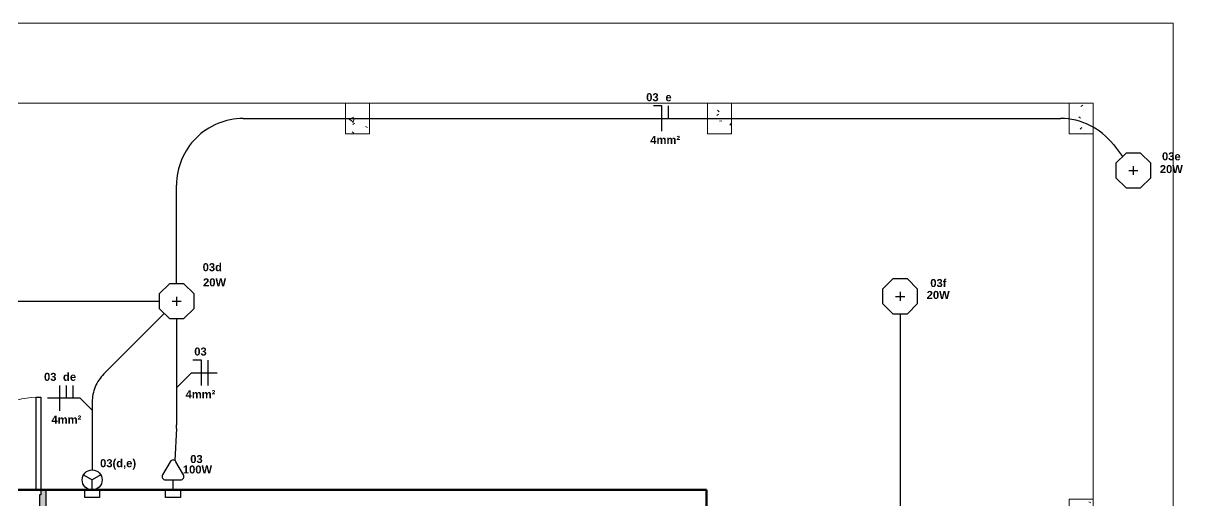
# Model space of a CAD drawing. Extents: x 1450 to 1868, y 82 to 351.
# Drawn here: x 1638.15 to 1646.85, y 270.64 to 274.22 of the extents above; entities that cross this region are included whole.
import ezdxf
from ezdxf.enums import TextEntityAlignment as Align

# ---------------------------------------------------------------- set-up
doc = ezdxf.new("R2010")
doc.units = 0
doc.header["$LTSCALE"] = 0.5
doc.linetypes.add('ELETRODUTO_TETO', pattern=[1000, 1000, 0])
doc.layers.get('0').update_dxf_attribs({"linetype": 'CONTINUOUS'})
for name, color, linetype, lineweight in [('A-DOOR', 31, 'CONTINUOUS', 25), ('A-DOOR-FRAM', 31, 'CONTINUOUS', 9), ('A-FLOR', 192, 'CONTINUOUS', 9), ('A-WALL', 113, 'CONTINUOUS', 30), ('S-COLS', 52, 'CONTINUOUS', 9)]:
    doc.layers.add(name, color=color, linetype=linetype, lineweight=lineweight)
for name, color, linetype in [('ELETRODUTO', 7, 'CONTINUOUS'), ('ELETRODUTO_TETO', 2, 'CONTINUOUS'), ('FIACAO', 7, 'CONTINUOUS'), ('Iluminação', 7, 'CONTINUOUS'), ('INDICACAO_BIT_FIACAO', 7, 'CONTINUOUS'), ('INDICACAO_CIRCUITO', 2, 'CONTINUOUS'), ('INDICACAO_INTERRUPTOR_FIA', 2, 'CONTINUOUS'), ('INDICACAO_POTENCIA', 1, 'CONTINUOUS'), ('LINHA_DE_CHAMADA', 7, 'CONTINUOUS'), ('LUMINÁRIAS', 3, 'CONTINUOUS'), ('TOMADAS ABNT', 10, 'CONTINUOUS')]:
    doc.layers.add(name, color=color, linetype=linetype)
doc.styles.add('Arial', font='arialbd.ttf', dxfattribs={"height": 100})

# ---------------------------------------------------------------- blocks, each defined once
blk = doc.blocks.new('*U1780', base_point=(576.818, 148.746))
blk.add_line((576.818, 148.556), (576.818, 148.936))
blk = doc.blocks.new('*U1797', base_point=(665.55, 144.199))
blk.add_line((665.55, 144.199), (665.55, 144.389))
blk = doc.blocks.new('*U2050', base_point=(1462.8241, 192.2114))
at = {"xscale": 0.5, "yscale": 0.5, "zscale": 0.5}
for name, p in [('*U1780', (1462.7741, 192.2114)), ('*U1797', (1462.8241, 192.2114)), ('*U1797', (1462.8741, 192.2114))]:
    blk.add_blockref(name, p, dxfattribs=at)
blk = doc.blocks.new('*U1778', base_point=(608.67, 153.293))
for p, q in [((608.67, 153.483), (608.544, 153.483)), ((608.67, 153.103), (608.67, 153.483))]:
    blk.add_line(p, q)
blk = doc.blocks.new('*U2008', base_point=(1467.4565, 194.3084))
at = {"xscale": 0.5, "yscale": 0.5, "zscale": 0.5}
for name, p in [('*U1778', (1467.4315, 194.3084)), ('*U1797', (1467.4815, 194.3084))]:
    blk.add_blockref(name, p, dxfattribs=at)
blk = doc.blocks.new('*U1985', base_point=(1464.2162, 192.1106))
at = {"xscale": 0.5, "yscale": 0.5, "zscale": 0.5}
for name, p in [('*U1778', (1464.2229, 192.1106)), ('*U1780', (1464.2729, 192.1106))]:
    blk.add_blockref(name, p, dxfattribs=at)
blk = doc.blocks.new('*U1833', base_point=(1463.792, 193.0693))
at = {"linetype": 'ByBlock'}
blk.add_lwpolyline([(1463.792, 193.0693), (1463.792, 193.8084, -0.414214), (1464.292, 194.3084), (1470.4209, 194.3084, -0.232805), (1470.8172, 194.1133), (1470.8865, 194.0231)], format="xyb", dxfattribs=at)
blk = doc.blocks.new('CasaPrincipal')
at = {"layer": 'A-WALL', "lineweight": 70}
for p, q in [((-30980.91, 40082.3), (-31775.91, 40082.3)), ((-30980.91, 39857.3), (-30980.91, 40082.3))]:
    blk.add_line(p, q, dxfattribs=at)
at = {"layer": 'A-WALL', "lineweight": 9}
blk.add_line((-30981.01, 39857.2), (-30981.01, 40082.2), dxfattribs=at)
blk = doc.blocks.new('*U359', base_point=(-46166.32, 19671.76))
at = {"linetype": 'ByBlock'}
blk.add_lwpolyline([(-46166.32, 19671.76), (-46166.32, 19396.18, 0.198912), (-46157.53, 19374.96), (-46138.98, 19356.41, -0.198912), (-46130.19, 19335.2), (-46130.19, 18993.35, -0.198912), (-46138.98, 18972.14), (-46157.21, 18953.9)], format="xyb", dxfattribs=at)
blk = doc.blocks.new('*U349', base_point=(-46718.23, 19671.94))
at = {"linetype": 'ByBlock'}
blk.add_lwpolyline([(-46718.23, 19671.94), (-46763.47, 19626.7, 0.198912), (-46772.26, 19605.48), (-46772.26, 19554.7)], format="xyb", dxfattribs=at)
blk = doc.blocks.new('*U348', base_point=(-46901.47, 19247.79))
at = {"linetype": 'ByBlock'}
blk.add_lwpolyline([(-46901.47, 19247.79), (-46901.47, 19651.2, -0.414214), (-46871.47, 19681.2), (-46722.06, 19681.2)], format="xyb", dxfattribs=at)
blk = doc.blocks.new('*U334', base_point=(-46708.97, 19668.11))
at = {"linetype": 'ByBlock'}
blk.add_lwpolyline([(-46708.97, 19668.11), (-46708.97, 19588.55, -0.013874), (-46709.05, 19585.78), (-46710.38, 19561.83)], format="xyb", dxfattribs=at)
blk = doc.blocks.new('Porta Simples de Abrir - 70x210cm - Marco de Madeira-3450791-Planta Baixa')
at = {"layer": 'A-DOOR-FRAM', "lineweight": 25}
h = blk.add_hatch(color=256, dxfattribs=at)
h.paths.add_polyline_path([(-400, -75), (-350, -75), (-350, 38), (-360, 38), (-360, 75), (-400, 75), (-400, -55.9)], flags=0)
h.paths.add_polyline_path([(350, -75), (400, -75), (400, 75), (360, 75), (359.9, 38), (350, 38), (350, -49.8)], flags=0)
at = {"layer": 'A-DOOR'}
for p, q in [((325, 75), (325, 771)), ((325, 771), (360, 771)), ((360, 771), (360, 75)), ((360, 75), (-360, 75)), ((360, 75), (325, 75)), ((-350, -75), (350, -75))]:
    blk.add_line(p, q, dxfattribs=at)
at = {"layer": 'A-DOOR', "lineweight": 9}
blk.add_arc((360, 50.9), 720.1, 90, 178.07863, dxfattribs=at)
at = {"layer": 'A-DOOR-FRAM', "lineweight": 25}
for p, q in [((-360, 75), (-400, 75)), ((-400, 75), (-400, -75)), ((-360, 38), (-360, 75)), ((-350, 38), (-360, 38)), ((-350, -75), (-350, 38)), ((360, 38), (350, 38)), ((350, 38), (350, -75)), ((360, 75), (360, 38)), ((400, 75), (360, 75)), ((400, -75), (400, 75)), ((-400, -75), (-350, -75)), ((350, -75), (400, -75))]:
    blk.add_line(p, q, dxfattribs=at)
blk = doc.blocks.new('*U291', base_point=(-46555.9, 19648.2))
at = {"layer": 'LUMINÁRIAS'}
blk.add_lwpolyline([(-46574.1, 19655.8), (-46574.1, 19640.7), (-46563.4, 19630.1), (-46548.4, 19630.1), (-46537.7, 19640.7), (-46537.7, 19655.8), (-46548.4, 19666.4), (-46563.4, 19666.4)], close=True, dxfattribs=at)
for points in [[(-46560.6, 19648.2), (-46551.2, 19648.2)], [(-46555.9, 19652.9), (-46555.9, 19643.6)]]:
    blk.add_lwpolyline(points, dxfattribs=at)
blk = doc.blocks.new('*U267', base_point=(-46992.37, 19399.28))
for p in [(-46998.87, 19410.53), (-46985.87, 19410.53), (-46992.37, 19399.28)]:
    blk.add_line(p, (-46992.37, 19406.78))
blk.add_lwpolyline([(-46997.97, 19399.28), (-46986.77, 19399.28), (-46986.77, 19393.68), (-46997.97, 19393.68)], close=True)
blk.add_circle((-46992.37, 19406.78), 7.5)
blk = doc.blocks.new('*U151', base_point=(-47152.48, 19181))
for p, q in [((-47154.65, 19202.2), (-47160.34, 19192.24)), ((-47144.61, 19192.24), (-47150.31, 19202.2)), ((-47158.17, 19188.5), (-47152.48, 19188.5)), ((-47152.48, 19181), (-47152.48, 19188.5)), ((-47152.48, 19188.5), (-47146.79, 19188.5))]:
    blk.add_line(p, q)
blk.add_lwpolyline([(-47158.08, 19181), (-47146.87, 19181), (-47146.87, 19175.39), (-47158.08, 19175.39)], close=True)
for centre, start, end in [((-47152.48, 19200.96), 29.74488, 150.25512), ((-47158.17, 19191), 150.25512, 270), ((-47146.79, 19191), 270, 29.74488)]:
    blk.add_arc(centre, 2.5, start, end)
blk = doc.blocks.new('Pilar Retangular de Concreto - 18x23-V23-Planta Baixa')
at = {"layer": 'S-COLS'}
h = blk.add_hatch(dxfattribs=at)
h.set_pattern_fill('FP_38', color=256, style=0, pattern_type=2)
h.set_pattern_definition([(50, (38795.5, -32614.7), (364.368, -31.8783), [38.1, -419.1]), (355, (38795.5, -32614.7), (-70.4859, 382.1133), [30.48, -335.28]), (100.451, (38825.87, -32617.35), (293.885, 350.2334), [32.38, -356.18]), (46.184, (38795.5, -32513.1), (542.1585, -84.086), [57.15, -628.65]), (96.636, (38840.7, -32520.1), (474.805, 494.8554), [48.57, -534.27]), (351.184, (38795.5, -32513.1), (474.81, 494.85), [45.72, -502.92]), (21, (38846.3, -32538.5), (303.2285, -204.5305), [38.1, -419.1]), (326, (38846.3, -32538.5), (123.604, 368.376), [30.48, -335.28]), (71.451, (38871.58, -32555.54), (426.8341, 163.8427), [32.38, -356.18]), (37.5, (38795.51, -32614.7), (6.17665, 169.11015), [16.764, -314.452, 16.764, -660.146]), (37.5, (38795.51, -32614.7), (6.17665, 169.11015), [-347.98, -323.596, 16.764, -319.786]), (7.5, (38795.5, -32614.7), (133.6389, 200.3615), [16.764, -177.292, 16.764, -306.832, -128.27]), (7.5, (38795.5, -32614.7), (133.6389, 200.3615), [-517.652, 16.764, -111.506]), (327.5, (38682.22, -32614.7), (271.18182, -11.45836), [16.764, -110.236, 16.764, -905.256]), (327.5, (38682.22, -32614.7), (271.18182, -11.45836), [-143.764, -379.476, 16.764, -509.016]), (317.5, (38631.43, -32614.7), (296.2585, 50.8528), [16.764, -148.336, 16.764, -619.76]), (317.5, (38631.43, -32614.7), (296.2585, 50.8528), [-181.864, -246.38, 16.764, -356.616])])
h.paths.add_polyline_path([(-90, -115), (90, -115), (90, 115), (-90, 115)], flags=0)
for p, q in [((90, 115), (-90, 115)), ((-90, 115), (-90, -115)), ((90, -115), (90, 115)), ((-90, -115), (90, -115))]:
    blk.add_line(p, q, dxfattribs=at)
blk = doc.blocks.new('Pilar Retangular de Concreto - 18x23-V22-Planta Baixa')
at = {"layer": 'S-COLS'}
h = blk.add_hatch(dxfattribs=at)
h.set_pattern_fill('FP_37', color=256, style=0, pattern_type=2)
h.set_pattern_definition([(50, (41509.5, -32614.7), (364.368, -31.8783), [38.1, -419.1]), (355, (41509.5, -32614.7), (-70.4859, 382.1133), [30.48, -335.28]), (100.451, (41539.87, -32617.35), (293.885, 350.2334), [32.38, -356.18]), (46.184, (41509.5, -32513.1), (542.1585, -84.086), [57.15, -628.65]), (96.636, (41554.7, -32520.1), (474.805, 494.8554), [48.57, -534.27]), (351.184, (41509.5, -32513.1), (474.81, 494.85), [45.72, -502.92]), (21, (41560.3, -32538.5), (303.2285, -204.5305), [38.1, -419.1]), (326, (41560.3, -32538.5), (123.604, 368.376), [30.48, -335.28]), (71.451, (41585.58, -32555.54), (426.8341, 163.8427), [32.38, -356.18]), (37.5, (41509.51, -32614.7), (6.17665, 169.11015), [16.764, -314.452, 16.764, -660.146]), (37.5, (41509.51, -32614.7), (6.17665, 169.11015), [-347.98, -323.596, 16.764, -319.786]), (7.5, (41509.5, -32614.7), (133.6389, 200.3615), [16.764, -177.292, 16.764, -306.832, -128.27]), (7.5, (41509.5, -32614.7), (133.6389, 200.3615), [-517.652, 16.764, -111.506]), (327.5, (41396.22, -32614.7), (271.18182, -11.45836), [16.764, -110.236, 16.764, -905.256]), (327.5, (41396.22, -32614.7), (271.18182, -11.45836), [-143.764, -379.476, 16.764, -509.016]), (317.5, (41345.43, -32614.7), (296.2585, 50.8528), [16.764, -148.336, 16.764, -619.76]), (317.5, (41345.43, -32614.7), (296.2585, 50.8528), [-181.864, -246.38, 16.764, -356.616])])
h.paths.add_polyline_path([(90, -115), (90, 115), (-90, 115), (-90, -115)], flags=0)
for p, q in [((90, 115), (-90, 115)), ((-90, 115), (-90, -115)), ((90, -115), (90, 115)), ((-90, -115), (90, -115))]:
    blk.add_line(p, q, dxfattribs=at)
blk = doc.blocks.new('Pilar Retangular de Concreto - 18x23-V17-Planta Baixa')
at = {"layer": 'S-COLS'}
h = blk.add_hatch(dxfattribs=at)
h.set_pattern_fill('FP_30', color=256, style=0, pattern_type=2)
h.set_pattern_definition([(50, (36081.5, -32614.7), (364.368, -31.8783), [38.1, -419.1]), (355, (36081.5, -32614.7), (-70.4859, 382.1133), [30.48, -335.28]), (100.451, (36111.87, -32617.36), (293.885, 350.2334), [32.38, -356.18]), (46.184, (36081.5, -32513.1), (542.1585, -84.086), [57.15, -628.65]), (96.636, (36126.7, -32520.1), (474.805, 494.8554), [48.57, -534.27]), (351.184, (36081.5, -32513.1), (474.81, 494.85), [45.72, -502.92]), (21, (36132.3, -32538.5), (303.2285, -204.5305), [38.1, -419.1]), (326, (36132.3, -32538.5), (123.604, 368.376), [30.48, -335.28]), (71.451, (36157.58, -32555.54), (426.834, 163.8427), [32.38, -356.18]), (37.5, (36081.51, -32614.7), (6.17665, 169.11015), [16.764, -314.452, 16.764, -660.146]), (37.5, (36081.51, -32614.7), (6.17665, 169.11015), [-347.98, -323.596, 16.764, -319.786]), (7.5, (36081.5, -32614.7), (133.6389, 200.3615), [16.764, -177.292, 16.764, -306.832, -128.27]), (7.5, (36081.5, -32614.7), (133.6389, 200.3615), [-517.652, 16.764, -111.506]), (327.5, (35968.22, -32614.7), (271.1818, -11.45836), [16.764, -110.236, 16.764, -905.256]), (327.5, (35968.22, -32614.7), (271.1818, -11.45836), [-143.764, -379.476, 16.764, -509.016]), (317.5, (35917.43, -32614.7), (296.2585, 50.8528), [16.764, -148.336, 16.764, -619.76]), (317.5, (35917.43, -32614.7), (296.2585, 50.8528), [-181.864, -246.38, 16.764, -356.616])])
h.paths.add_polyline_path([(90, -115), (90, -115), (90, 115), (-90, 115), (-90, -115), (61.1, -115)], flags=0)
for p, q in [((90, 115), (-90, 115)), ((-90, 115), (-90, -115)), ((90, -115), (90, 115)), ((-90, -115), (90, -115))]:
    blk.add_line(p, q, dxfattribs=at)
blk = doc.blocks.new('Pilar Retangular de Concreto - 18x23-V16-Planta Baixa')
at = {"layer": 'S-COLS'}
h = blk.add_hatch(dxfattribs=at)
h.set_pattern_fill('FP_29', color=256, style=0, pattern_type=2)
h.set_pattern_definition([(50, (36081.5, -29644.7), (364.368, -31.8783), [38.1, -419.1]), (355, (36081.5, -29644.7), (-70.486, 382.1133), [30.48, -335.28]), (100.451, (36111.87, -29647.36), (293.885, 350.2334), [32.38, -356.18]), (46.184, (36081.5, -29543.1), (542.1585, -84.086), [57.15, -628.65]), (96.636, (36126.7, -29550.1), (474.805, 494.8554), [48.57, -534.27]), (351.184, (36081.5, -29543.1), (474.81, 494.85), [45.72, -502.92]), (21, (36132.3, -29568.5), (303.2285, -204.5305), [38.1, -419.1]), (326, (36132.3, -29568.5), (123.604, 368.376), [30.48, -335.28]), (71.451, (36157.58, -29585.54), (426.834, 163.8427), [32.38, -356.18]), (37.5, (36081.51, -29644.7), (6.17665, 169.11015), [16.764, -314.452, 16.764, -660.146]), (37.5, (36081.51, -29644.7), (6.17665, 169.11015), [-347.98, -323.596, 16.764, -319.786]), (7.5, (36081.5, -29644.7), (133.6389, 200.3615), [16.764, -177.292, 16.764, -306.832, -128.27]), (7.5, (36081.5, -29644.7), (133.6389, 200.3615), [-517.652, 16.764, -111.506]), (327.5, (35968.22, -29644.7), (271.1818, -11.45836), [16.764, -110.236, 16.764, -905.256]), (327.5, (35968.22, -29644.7), (271.1818, -11.45836), [-143.764, -379.476, 16.764, -509.016]), (317.5, (35917.43, -29644.7), (296.2585, 50.8528), [16.764, -148.336, 16.764, -619.76]), (317.5, (35917.43, -29644.7), (296.2585, 50.8528), [-181.864, -246.38, 16.764, -356.616])])
h.paths.add_polyline_path([(-90, -115), (90, -115), (90, 115), (-90, 115)], flags=0)
for p, q in [((90, 115), (-90, 115)), ((-90, 115), (-90, -115)), ((90, -115), (90, 115)), ((-90, -115), (90, -115))]:
    blk.add_line(p, q, dxfattribs=at)

msp = doc.modelspace()

# ---------------------------------------------------------------- linework, layer by layer
at = {"layer": 'A-FLOR'}
for p, q in [((1646.7797, 274.2231), (1631.8297, 274.2231)), ((1646.7797, 254.7731), (1646.7797, 274.2231)), ((1640.5717, 273.6231), (1638.0377, 273.6231)), ((1643.2857, 273.6231), (1640.7517, 273.6231)), ((1645.9997, 273.6231), (1643.4657, 273.6231)), ((1646.1797, 270.6531), (1646.1797, 273.3931))]:
    msp.add_line(p, q, dxfattribs=at)
at = {"layer": 'LINHA_DE_CHAMADA'}
for points in [[(1639.3047, 271.4895), (1639.416, 271.6009), (1639.6105, 271.6009)], [(1638.6718, 271.321), (1638.5817, 271.4111), (1638.3367, 271.4111)]]:
    msp.add_lwpolyline(points, dxfattribs=at)

# ---------------------------------------------------------------- block references
at = {"layer": 'A-DOOR', "xscale": 0.00100000000000115, "yscale": 0.00100000000000115, "zscale": 0.00100000000000115}
msp.add_blockref('Porta Simples de Abrir - 70x210cm - Marco de Madeira-3450791-Planta Baixa', (1637.9265, 270.6481), dxfattribs=at)
at = {"layer": 'A-WALL', "color": 1, "xscale": 0.01000000108748102, "yscale": 0.01000000108748102, "zscale": 0.01000000108748102}
msp.add_blockref('CasaPrincipal', (1953.0888, -130.0999), dxfattribs=at)
at = {"layer": 'ELETRODUTO', "linetype": 'ELETRODUTO_TETO'}
msp.add_blockref('*U1833', (1639.3047, 272.269), dxfattribs=at)
at = {"layer": 'ELETRODUTO_TETO', "linetype": 'ELETRODUTO_TETO', "xscale": 0.01000000108748102, "yscale": 0.01000000108748102, "zscale": 0.01000000108748102}
for name, p in [('*U348', (1637.3797, 267.804)), ('*U349', (1639.2121, 272.0456)), ('*U359', (1644.7312, 272.0437)), ('*U334', (1639.3047, 272.0072))]:
    msp.add_blockref(name, p, dxfattribs=at)
at = {"layer": 'FIACAO'}
for name, p in [('*U2008', (1642.9691, 273.5081)), ('*U1985', (1639.4841, 271.6009)), ('*U2050', (1638.4784, 271.4111))]:
    msp.add_blockref(name, p, dxfattribs=at)
at = {"layer": 'Iluminação', "xscale": 0.007210252382215969, "yscale": 0.007210252382215969, "zscale": 0.007210252382215969}
for p in [(1646.4797, 273.1183), (1644.7312, 272.1746), (1639.3047, 272.1381)]:
    msp.add_blockref('*U291', p, dxfattribs=at)
at = {"layer": 'S-COLS', "xscale": 0.00100000000000115, "yscale": 0.00100000000000115, "zscale": 0.00100000000000115}
for name, p in [('Pilar Retangular de Concreto - 18x23-V22-Planta Baixa', (1640.6617, 273.5081)), ('Pilar Retangular de Concreto - 18x23-V23-Planta Baixa', (1643.3757, 273.5081)), ('Pilar Retangular de Concreto - 18x23-V17-Planta Baixa', (1646.0897, 273.5081)), ('Pilar Retangular de Concreto - 18x23-V16-Planta Baixa', (1646.0897, 270.5381))]:
    msp.add_blockref(name, p, dxfattribs=at)
at = {"layer": 'TOMADAS ABNT', "xscale": 0.01000000108748102, "yscale": 0.01000000108748102, "zscale": 0.01000000108748102}
for name, p in [('*U151', (1639.2783, 270.7231)), ('*U267', (1638.6718, 270.7231))]:
    msp.add_blockref(name, p, dxfattribs=at)

# ---------------------------------------------------------------- texts
at = {"layer": 'INDICACAO_BIT_FIACAO', "style": 'Arial'}
for p in [(1642.9691, 273.3781), (1639.4841, 271.4709), (1638.4784, 271.2811)]:
    msp.add_text('4mm²', height=0.06, dxfattribs=at).set_placement(p, align=Align.TOP_CENTER)
at = {"layer": 'INDICACAO_CIRCUITO', "style": 'Arial'}
for p in [(1642.8732, 273.6381), (1639.4841, 271.7309), (1638.3574, 271.5411)]:
    msp.add_text('03', height=0.06, dxfattribs=at).set_placement(p, align=Align.CENTER)
for s, p in [('03e', (1646.6947, 273.1948)), ('03d', (1639.5006, 272.3634)), ('03f', (1644.9573, 272.2447)), ('03', (1639.4073, 270.9249)), ('03(d,e)', (1638.7314, 270.8935))]:
    msp.add_text(s, height=0.06, dxfattribs=at).set_placement(p)
at = {"layer": 'INDICACAO_INTERRUPTOR_FIA', "style": 'Arial'}
for s, p in [('e', (1642.9941, 273.6381)), ('d', (1638.4784, 271.5411)), ('e', (1638.5284, 271.5411))]:
    msp.add_text(s, height=0.06, dxfattribs=at).set_placement(p, align=Align.CENTER)
at = {"layer": 'INDICACAO_POTENCIA', "style": 'Arial'}
for s, p in [('20W', (1646.6786, 273.0991)), ('20W', (1639.5036, 272.2498)), ('20W', (1644.9301, 272.1555)), ('100W', (1639.3522, 270.8466))]:
    msp.add_text(s, height=0.06, dxfattribs=at).set_placement(p)

doc.saveas('drawing.dxf')
